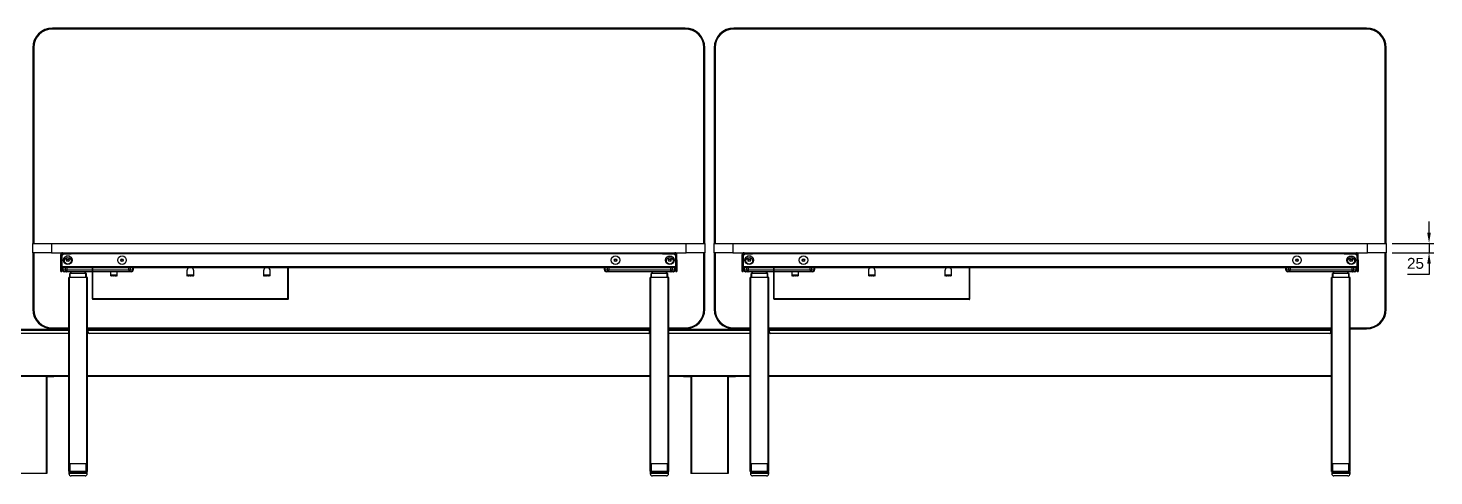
# Model space of a CAD drawing. Header units: millimetres. Extents: x -429 to 14753, y -632 to 5751.
# Drawn here: x 3637 to 7403, y 4166 to 5366 of the extents above; entities that cross this region are included whole.
import ezdxf

# ---------------------------------------------------------------- set-up
doc = ezdxf.new("R2010")
doc.units = ezdxf.units.MM
doc.header["$LTSCALE"] = 100
doc.styles.get("Standard").update_dxf_attribs({"font": 'arial.ttf'})
doc.dimstyles.new('CGJ', dxfattribs={"dimscale": 13, "dimtxt": 2.25, "dimasz": 2.25, "dimexe": 1, "dimexo": 1.25, "dimgap": 1.15, "dimtad": 1, "dimtoh": 1, "dimdec": 1, "dimdsep": 46, "dimtxsty": 'Standard', "dimcen": 0, "dimclrd": 2, "dimclre": 2, "dimclrt": 2, "dimadec": 0, "dimazin": 0, "dimtfac": 1, "dimtdec": 1, "dimtmove": 0, "dimatfit": 0, "dimfxl": 1, "dimtolj": 1, "dimtzin": 0, "dimlwe": -1, "dimarcsym": 2})

# ---------------------------------------------------------------- blocks, each defined once
blk = doc.blocks.new('*D79')
at = {"color": 2, "lineweight": -2, "transparency": 16777216}
for p, q in [((7389.7, 4818.7), (7389.7, 4848)), ((7389.7, 4789.5), (7389.7, 4764.5)), ((7389.7, 4735.2), (7389.7, 4706)), ((7389.7, 4706), (7332.1, 4706))]:
    blk.add_line(p, q, dxfattribs=at)
at = {"color": 2, "transparency": 16777216}
for p, q in [((7291.2, 4789.5), (7402.7, 4789.5)), ((7291.2, 4764.5), (7402.7, 4764.5))]:
    blk.add_line(p, q, dxfattribs=at)
for points in [[(7384.8, 4818.7), (7394.5, 4818.7), (7389.7, 4789.5)], [(7384.8, 4735.2), (7394.5, 4735.2), (7389.7, 4764.5)]]:
    blk.add_solid(points, dxfattribs=at)
at = {"layer": 'Defpoints', "color": 0, "transparency": 16777216}
for p in [(7275, 4789.5), (7275, 4764.5), (7389.7, 4764.5)]:
    blk.add_point(p, dxfattribs=at)
at = {"color": 2, "transparency": 16777216, "insert": (7353.4, 4735.9), "char_height": 29.25, "attachment_point": 5}
blk.add_mtext('\\A1;25', dxfattribs=at)

msp = doc.modelspace()

# ---------------------------------------------------------------- linework, layer by layer
at = {"color": 7, "linetype": 'Continuous', "lineweight": -3}
for p, q in [((4550, 5366.49), (3702.5, 5366.49)), ((3702.5, 5366.49), (3702.5, 5365.42)), ((3702.5, 5365.42), (3702.5, 5364.99)), ((3702.5, 5365.42), (4550, 5365.42)), ((3702.5, 5364.99), (3702.5, 5364.69)), ((3702.5, 5364.99), (4550, 5364.99)), ((3702.5, 5364.69), (4550, 5364.69)), ((3702.5, 5364.69), (3702.5, 5364.49)), ((3702.5, 5364.49), (4550, 5364.49)), ((3702.5, 5364.49), (3702.5, 5364.34)), ((3702.5, 5364.34), (4550, 5364.34)), ((3702.5, 5364.34), (3702.5, 5363.99)), ((5397.5, 5363.99), (3702.5, 5363.99)), ((5397.5, 5366.49), (4550, 5366.49)), ((4550, 5366.49), (4550, 5365.42)), ((4550, 5365.42), (4550, 5364.99)), ((4550, 5365.42), (5397.5, 5365.42)), ((4550, 5364.99), (4550, 5364.69)), ((4550, 5364.99), (5397.5, 5364.99)), ((4550, 5364.69), (5397.5, 5364.69)), ((4550, 5364.69), (4550, 5364.49)), ((4550, 5364.49), (5397.5, 5364.49)), ((4550, 5364.49), (4550, 5364.34)), ((4550, 5364.34), (5397.5, 5364.34)), ((4550, 5364.34), (4550, 5363.99)), ((5397.5, 5366.49), (5397.5, 5365.42)), ((5397.5, 5365.42), (5397.5, 5364.99)), ((5397.5, 5364.99), (5397.5, 5364.69)), ((5397.5, 5364.69), (5397.5, 5364.49)), ((5397.5, 5364.49), (5397.5, 5364.34)), ((5397.5, 5364.34), (5397.5, 5363.99)), ((6375, 5366.49), (5527.5, 5366.49)), ((5527.5, 5366.49), (5527.5, 5365.42)), ((5527.5, 5365.42), (5527.5, 5364.99)), ((5527.5, 5365.42), (6375, 5365.42)), ((5527.5, 5364.99), (5527.5, 5364.69)), ((5527.5, 5364.99), (6375, 5364.99)), ((5527.5, 5364.69), (6375, 5364.69)), ((5527.5, 5364.69), (5527.5, 5364.49)), ((5527.5, 5364.49), (6375, 5364.49)), ((5527.5, 5364.49), (5527.5, 5364.34)), ((5527.5, 5364.34), (6375, 5364.34)), ((5527.5, 5364.34), (5527.5, 5363.99)), ((7222.5, 5363.99), (5527.5, 5363.99)), ((7222.5, 5366.49), (6375, 5366.49)), ((6375, 5366.49), (6375, 5365.42)), ((6375, 5365.42), (6375, 5364.99)), ((6375, 5365.42), (7222.5, 5365.42)), ((6375, 5364.99), (6375, 5364.69)), ((6375, 5364.99), (7222.5, 5364.99)), ((6375, 5364.69), (7222.5, 5364.69)), ((6375, 5364.69), (6375, 5364.49)), ((6375, 5364.49), (7222.5, 5364.49)), ((6375, 5364.49), (6375, 5364.34)), ((6375, 5364.34), (7222.5, 5364.34)), ((6375, 5364.34), (6375, 5363.99)), ((7222.5, 5366.49), (7222.5, 5365.42)), ((7222.5, 5365.42), (7222.5, 5364.99)), ((7222.5, 5364.99), (7222.5, 5364.69)), ((7222.5, 5364.69), (7222.5, 5364.49)), ((7222.5, 5364.49), (7222.5, 5364.34)), ((7222.5, 5364.34), (7222.5, 5363.99)), ((3650, 5313.99), (3650, 4789.49)), ((3650, 5313.99), (3651.07, 5313.99)), ((3651.07, 5313.99), (3651.5, 5313.99)), ((3651.07, 4789.49), (3651.07, 5313.99)), ((3651.5, 5313.99), (3651.8, 5313.99)), ((3651.5, 4789.49), (3651.5, 5313.99)), ((3651.8, 5313.99), (3652, 5313.99)), ((3651.8, 4789.49), (3651.8, 5313.99)), ((3652, 4789.49), (3652, 5313.99)), ((3652, 5313.99), (3652.15, 5313.99)), ((3652.15, 4789.49), (3652.15, 5313.99)), ((3652.15, 5313.99), (3652.5, 5313.99)), ((3652.5, 5313.99), (3652.5, 4789.49)), ((5447.5, 4789.49), (5447.5, 5313.99)), ((5447.85, 5313.99), (5447.5, 5313.99)), ((5447.85, 5313.99), (5447.85, 4789.49)), ((5448, 5313.99), (5447.85, 5313.99)), ((5448, 5313.99), (5448, 4789.49)), ((5448.2, 5313.99), (5448, 5313.99)), ((5448.5, 5313.99), (5448.2, 5313.99)), ((5448.2, 5313.99), (5448.2, 4789.49)), ((5448.92, 5313.99), (5448.5, 5313.99)), ((5448.5, 5313.99), (5448.5, 4789.49)), ((5448.92, 5313.99), (5448.92, 4789.49)), ((5450, 5313.99), (5448.92, 5313.99)), ((5450, 4789.49), (5450, 5313.99)), ((5475, 5313.99), (5475, 4789.49)), ((5475, 5313.99), (5476.07, 5313.99)), ((5476.07, 5313.99), (5476.5, 5313.99)), ((5476.07, 4789.49), (5476.07, 5313.99)), ((5476.5, 5313.99), (5476.8, 5313.99)), ((5476.5, 4789.49), (5476.5, 5313.99)), ((5476.8, 5313.99), (5477, 5313.99)), ((5476.8, 4789.49), (5476.8, 5313.99)), ((5477, 4789.49), (5477, 5313.99)), ((5477, 5313.99), (5477.15, 5313.99)), ((5477.15, 4789.49), (5477.15, 5313.99)), ((5477.15, 5313.99), (5477.5, 5313.99)), ((5477.5, 5313.99), (5477.5, 4789.49)), ((7272.5, 4789.49), (7272.5, 5313.99)), ((7272.85, 5313.99), (7272.5, 5313.99)), ((7272.85, 5313.99), (7272.85, 4789.49)), ((7273, 5313.99), (7272.85, 5313.99)), ((7273, 5313.99), (7273, 4789.49)), ((7273.2, 5313.99), (7273, 5313.99)), ((7273.5, 5313.99), (7273.2, 5313.99)), ((7273.2, 5313.99), (7273.2, 4789.49)), ((7273.92, 5313.99), (7273.5, 5313.99)), ((7273.5, 5313.99), (7273.5, 4789.49)), ((7273.92, 5313.99), (7273.92, 4789.49)), ((7275, 5313.99), (7273.92, 5313.99)), ((7275, 4789.49), (7275, 5313.99)), ((3650, 4764.49), (3650, 4789.49)), ((3650, 4789.49), (3700, 4789.49)), ((3700, 4789.49), (3700, 4764.49)), ((3700, 4789.49), (5400, 4789.49)), ((5400, 4764.49), (5400, 4789.49)), ((5400, 4789.49), (5450, 4789.49)), ((5450, 4789.49), (5450, 4764.49)), ((5475, 4764.49), (5475, 4789.49)), ((5475, 4789.49), (5525, 4789.49)), ((5525, 4789.49), (5525, 4764.49)), ((5525, 4789.49), (7225, 4789.49)), ((7225, 4764.49), (7225, 4789.49)), ((7225, 4789.49), (7275, 4789.49)), ((7275, 4789.49), (7275, 4764.49)), ((3650, 4764.49), (3650, 4612.99)), ((3700, 4764.49), (3650, 4764.49)), ((3651.07, 4612.99), (3651.07, 4764.49)), ((3651.5, 4612.99), (3651.5, 4764.49)), ((3651.8, 4612.99), (3651.8, 4764.49)), ((3652, 4612.99), (3652, 4764.49)), ((3652.15, 4612.99), (3652.15, 4764.49)), ((3652.5, 4764.49), (3652.5, 4612.99)), ((3700, 4764.49), (5400, 4764.49)), ((3727.5, 4759.49), (3725, 4759.49)), ((3725, 4745.4), (3725, 4759.49)), ((3725, 4745.4), (3727.5, 4745.4)), ((3725, 4735.47), (3725, 4745.4)), ((3727.5, 4745.4), (3727.5, 4759.49)), ((3730.5, 4758.99), (3727.5, 4758.99)), ((3728, 4754.99), (3727.5, 4754.99)), ((3727.5, 4745.4), (3727.5, 4735.47)), ((3733, 4761.49), (3728, 4756.49)), ((3728, 4756.49), (3728, 4726.99)), ((3729, 4758.99), (3729, 4761.49)), ((3729, 4761.49), (3730.46, 4761.49)), ((3730, 4764.49), (3730, 4761.99)), ((3730, 4761.99), (3753, 4761.99)), ((3730.46, 4761.49), (3733, 4761.49)), ((3730.46, 4761.49), (3730.46, 4758.99)), ((3763, 4761.49), (3733, 4761.49)), ((3748.69, 4754.99), (3739.31, 4754.99)), ((3741.07, 4746.41), (3741.07, 4742.58)), ((3753, 4761.99), (3753, 4764.49)), ((3763, 4761.99), (3753, 4761.99)), ((3763, 4764.49), (3763, 4761.99)), ((3763, 4761.99), (3763, 4761.49)), ((5337, 4761.99), (3763, 4761.99)), ((5337, 4761.99), (5337, 4764.49)), ((5347, 4761.99), (5337, 4761.99)), ((5337, 4761.99), (5337, 4761.49)), ((5337, 4761.49), (5367, 4761.49)), ((5347, 4764.49), (5347, 4761.99)), ((5370, 4761.99), (5347, 4761.99)), ((5351.31, 4754.99), (5360.69, 4754.99)), ((5358.93, 4742.58), (5358.93, 4746.41)), ((5372, 4756.49), (5367, 4761.49)), ((5367, 4761.49), (5369.53, 4761.49)), ((5369.5, 4758.99), (5372.5, 4758.99)), ((5369.53, 4761.49), (5371, 4761.49)), ((5369.53, 4758.99), (5369.53, 4761.49)), ((5370, 4761.99), (5370, 4764.49)), ((5371, 4761.49), (5371, 4758.99)), ((5372, 4756.49), (5372, 4726.99)), ((5372, 4754.99), (5372.5, 4754.99)), ((5375, 4759.49), (5372.5, 4759.49)), ((5372.5, 4745.4), (5372.5, 4759.49)), ((5372.5, 4745.4), (5375, 4745.4)), ((5372.5, 4735.47), (5372.5, 4745.4)), ((5375, 4745.4), (5375, 4759.49)), ((5375, 4745.4), (5375, 4735.47)), ((5450, 4764.49), (5400, 4764.49)), ((5447.5, 4612.99), (5447.5, 4764.49)), ((5447.85, 4764.49), (5447.85, 4612.99)), ((5448, 4764.49), (5448, 4612.99)), ((5448.2, 4764.49), (5448.2, 4612.99)), ((5448.5, 4764.49), (5448.5, 4612.99)), ((5448.92, 4764.49), (5448.92, 4612.99)), ((5450, 4612.99), (5450, 4764.49)), ((5475, 4764.49), (5475, 4612.99)), ((5525, 4764.49), (5475, 4764.49)), ((5476.07, 4612.99), (5476.07, 4764.49)), ((5476.5, 4612.99), (5476.5, 4764.49)), ((5476.8, 4612.99), (5476.8, 4764.49)), ((5477, 4612.99), (5477, 4764.49)), ((5477.15, 4612.99), (5477.15, 4764.49)), ((5477.5, 4764.49), (5477.5, 4612.99)), ((5525, 4764.49), (7225, 4764.49)), ((5552.5, 4759.49), (5550, 4759.49)), ((5550, 4745.4), (5550, 4759.49)), ((5550, 4745.4), (5552.5, 4745.4)), ((5550, 4735.47), (5550, 4745.4)), ((5552.5, 4745.4), (5552.5, 4759.49)), ((5555.5, 4758.99), (5552.5, 4758.99)), ((5553, 4754.99), (5552.5, 4754.99)), ((5552.5, 4745.4), (5552.5, 4735.47)), ((5558, 4761.49), (5553, 4756.49)), ((5553, 4756.49), (5553, 4726.99)), ((5554, 4758.99), (5554, 4761.49)), ((5554, 4761.49), (5555.46, 4761.49)), ((5555, 4764.49), (5555, 4761.99)), ((5555, 4761.99), (5578, 4761.99)), ((5555.46, 4761.49), (5558, 4761.49)), ((5555.46, 4761.49), (5555.46, 4758.99)), ((5588, 4761.49), (5558, 4761.49)), ((5573.69, 4754.99), (5564.31, 4754.99)), ((5566.07, 4746.41), (5566.07, 4742.58)), ((5578, 4761.99), (5578, 4764.49)), ((5588, 4761.99), (5578, 4761.99)), ((5588, 4764.49), (5588, 4761.99)), ((5588, 4761.99), (5588, 4761.49)), ((7162, 4761.99), (5588, 4761.99)), ((7162, 4761.99), (7162, 4764.49)), ((7172, 4761.99), (7162, 4761.99)), ((7162, 4761.99), (7162, 4761.49)), ((7162, 4761.49), (7192, 4761.49)), ((7172, 4764.49), (7172, 4761.99)), ((7195, 4761.99), (7172, 4761.99)), ((7176.31, 4754.99), (7185.69, 4754.99)), ((7183.93, 4742.58), (7183.93, 4746.41)), ((7197, 4756.49), (7192, 4761.49)), ((7192, 4761.49), (7194.53, 4761.49)), ((7194.5, 4758.99), (7197.5, 4758.99)), ((7194.53, 4761.49), (7196, 4761.49)), ((7194.53, 4758.99), (7194.53, 4761.49)), ((7195, 4761.99), (7195, 4764.49)), ((7196, 4761.49), (7196, 4758.99)), ((7197, 4756.49), (7197, 4726.99)), ((7197, 4754.99), (7197.5, 4754.99)), ((7200, 4759.49), (7197.5, 4759.49)), ((7197.5, 4745.4), (7197.5, 4759.49)), ((7197.5, 4745.4), (7200, 4745.4)), ((7197.5, 4735.47), (7197.5, 4745.4)), ((7200, 4745.4), (7200, 4759.49)), ((7200, 4745.4), (7200, 4735.47)), ((7275, 4764.49), (7225, 4764.49)), ((7272.5, 4612.99), (7272.5, 4764.49)), ((7272.85, 4764.49), (7272.85, 4612.99)), ((7273, 4764.49), (7273, 4612.99)), ((7273.2, 4764.49), (7273.2, 4612.99)), ((7273.5, 4764.49), (7273.5, 4612.99)), ((7273.92, 4764.49), (7273.92, 4612.99)), ((7275, 4612.99), (7275, 4764.49)), ((3727.5, 4735.47), (3725, 4735.47)), ((3725, 4714.56), (3725, 4735.47)), ((3725, 4714.56), (3727.5, 4714.56)), ((3725, 4714.49), (3725, 4714.56)), ((3727.5, 4714.49), (3725, 4714.49)), ((3727.5, 4735.47), (3727.5, 4714.56)), ((3728, 4730.99), (3727.5, 4730.99)), ((3728, 4726.99), (3727.5, 4726.99)), ((3727.5, 4714.56), (3727.5, 4714.49)), ((5372, 4726.99), (3728, 4726.99)), ((3728, 4726.99), (3728, 4724.49)), ((5372, 4724.49), (3728, 4724.49)), ((3729, 4718.49), (3729, 4724.49)), ((3729, 4718.49), (3730.46, 4718.49)), ((3730.46, 4724.49), (3730.46, 4718.49)), ((3730.46, 4718.49), (3737.53, 4718.49)), ((3741.07, 4713.49), (3734, 4713.49)), ((3737.53, 4718.49), (3737.53, 4724.49)), ((3737.53, 4718.49), (3741.07, 4718.49)), ((3741.07, 4724.49), (3741.07, 4718.49)), ((3741.07, 4718.49), (3906.93, 4718.49)), ((3741.07, 4718.49), (3741.07, 4713.49)), ((3906.93, 4713.49), (3741.07, 4713.49)), ((3749, 4698.49), (3749, 4708.49)), ((3750.5, 4708.49), (3749, 4708.49)), ((3750.5, 4698.49), (3750.5, 4708.49)), ((3792.5, 4708.49), (3750.5, 4708.49)), ((3751.5, 4708.49), (3751.5, 4713.49)), ((3753, 4708.49), (3753, 4713.49)), ((3790, 4708.49), (3790, 4713.49)), ((3791.5, 4708.49), (3791.5, 4713.49)), ((3792.5, 4698.49), (3792.5, 4708.49)), ((3794, 4708.49), (3792.5, 4708.49)), ((3794, 4698.49), (3794, 4708.49)), ((3809.5, 4641.09), (3809.5, 4724.49)), ((3810.3, 4641.09), (3810.3, 4724.49)), ((3810.5, 4641.09), (3810.5, 4724.49)), ((3858, 4713.49), (3858, 4702.99)), ((3876, 4702.99), (3876, 4713.49)), ((3906.93, 4718.49), (3906.93, 4724.49)), ((3906.93, 4718.49), (3910.46, 4718.49)), ((3906.93, 4718.49), (3906.93, 4713.49)), ((3914, 4713.49), (3906.93, 4713.49)), ((3910.46, 4724.49), (3910.46, 4718.49)), ((3910.46, 4718.49), (3917.53, 4718.49)), ((3917.53, 4718.49), (3917.53, 4724.49)), ((3917.53, 4718.49), (3919, 4718.49)), ((3919, 4724.49), (3919, 4718.49)), ((4063, 4715.99), (4063, 4702.99)), ((4081, 4702.99), (4081, 4715.99)), ((4268, 4715.99), (4268, 4702.99)), ((4286, 4702.99), (4286, 4715.99)), ((4333.5, 4641.09), (4333.5, 4724.49)), ((4333.7, 4641.09), (4333.7, 4724.49)), ((4334.5, 4641.09), (4334.5, 4724.49)), ((5181, 4718.49), (5181, 4724.49)), ((5181, 4718.49), (5182.46, 4718.49)), ((5182.46, 4724.49), (5182.46, 4718.49)), ((5182.46, 4718.49), (5189.53, 4718.49)), ((5193.07, 4713.49), (5186, 4713.49)), ((5189.53, 4718.49), (5189.53, 4724.49)), ((5189.53, 4718.49), (5193.07, 4718.49)), ((5193.07, 4724.49), (5193.07, 4718.49)), ((5193.07, 4713.49), (5193.07, 4718.49)), ((5193.07, 4718.49), (5358.93, 4718.49)), ((5358.93, 4713.49), (5193.07, 4713.49)), ((5306, 4698.49), (5306, 4708.49)), ((5307.5, 4708.49), (5306, 4708.49)), ((5307.5, 4698.49), (5307.5, 4708.49)), ((5349.5, 4708.49), (5307.5, 4708.49)), ((5308.5, 4708.49), (5308.5, 4713.49)), ((5310, 4708.49), (5310, 4713.49)), ((5347, 4708.49), (5347, 4713.49)), ((5348.5, 4708.49), (5348.5, 4713.49)), ((5349.5, 4698.49), (5349.5, 4708.49)), ((5351, 4708.49), (5349.5, 4708.49)), ((5351, 4698.49), (5351, 4708.49)), ((5358.93, 4718.49), (5358.93, 4724.49)), ((5358.93, 4718.49), (5362.46, 4718.49)), ((5358.93, 4713.49), (5358.93, 4718.49)), ((5366, 4713.49), (5358.93, 4713.49)), ((5362.46, 4724.49), (5362.46, 4718.49)), ((5362.46, 4718.49), (5369.53, 4718.49)), ((5369.53, 4718.49), (5369.53, 4724.49)), ((5369.53, 4718.49), (5371, 4718.49)), ((5371, 4724.49), (5371, 4718.49)), ((5372, 4730.99), (5372.5, 4730.99)), ((5372, 4726.99), (5372.5, 4726.99)), ((5372, 4726.99), (5372, 4724.49)), ((5375, 4735.47), (5372.5, 4735.47)), ((5372.5, 4714.56), (5372.5, 4735.47)), ((5372.5, 4714.56), (5375, 4714.56)), ((5372.5, 4714.49), (5372.5, 4714.56)), ((5375, 4714.49), (5372.5, 4714.49)), ((5375, 4735.47), (5375, 4714.56)), ((5375, 4714.56), (5375, 4714.49)), ((5552.5, 4735.47), (5550, 4735.47)), ((5550, 4714.56), (5550, 4735.47)), ((5550, 4714.56), (5552.5, 4714.56)), ((5550, 4714.49), (5550, 4714.56)), ((5552.5, 4714.49), (5550, 4714.49)), ((5552.5, 4735.47), (5552.5, 4714.56)), ((5553, 4730.99), (5552.5, 4730.99)), ((5553, 4726.99), (5552.5, 4726.99)), ((5552.5, 4714.56), (5552.5, 4714.49)), ((7197, 4726.99), (5553, 4726.99)), ((5553, 4726.99), (5553, 4724.49)), ((7197, 4724.49), (5553, 4724.49)), ((5554, 4718.49), (5554, 4724.49)), ((5554, 4718.49), (5555.46, 4718.49)), ((5555.46, 4724.49), (5555.46, 4718.49)), ((5555.46, 4718.49), (5562.53, 4718.49)), ((5566.07, 4713.49), (5559, 4713.49)), ((5562.53, 4718.49), (5562.53, 4724.49)), ((5562.53, 4718.49), (5566.07, 4718.49)), ((5566.07, 4724.49), (5566.07, 4718.49)), ((5566.07, 4718.49), (5731.93, 4718.49)), ((5566.07, 4718.49), (5566.07, 4713.49)), ((5731.93, 4713.49), (5566.07, 4713.49)), ((5574, 4698.49), (5574, 4708.49)), ((5575.5, 4708.49), (5574, 4708.49)), ((5575.5, 4698.49), (5575.5, 4708.49)), ((5617.5, 4708.49), (5575.5, 4708.49)), ((5576.5, 4708.49), (5576.5, 4713.49)), ((5578, 4708.49), (5578, 4713.49)), ((5615, 4708.49), (5615, 4713.49)), ((5616.5, 4708.49), (5616.5, 4713.49)), ((5617.5, 4698.49), (5617.5, 4708.49)), ((5619, 4708.49), (5617.5, 4708.49)), ((5619, 4698.49), (5619, 4708.49)), ((5634.5, 4641.09), (5634.5, 4724.49)), ((5635.3, 4641.09), (5635.3, 4724.49)), ((5635.5, 4641.09), (5635.5, 4724.49)), ((5683, 4713.49), (5683, 4702.99)), ((5701, 4702.99), (5701, 4713.49)), ((5731.93, 4718.49), (5731.93, 4724.49)), ((5731.93, 4718.49), (5735.46, 4718.49)), ((5731.93, 4718.49), (5731.93, 4713.49)), ((5739, 4713.49), (5731.93, 4713.49)), ((5735.46, 4724.49), (5735.46, 4718.49)), ((5735.46, 4718.49), (5742.53, 4718.49)), ((5742.53, 4718.49), (5742.53, 4724.49)), ((5742.53, 4718.49), (5744, 4718.49)), ((5744, 4724.49), (5744, 4718.49)), ((5888, 4715.99), (5888, 4702.99)), ((5906, 4702.99), (5906, 4715.99)), ((6093, 4715.99), (6093, 4702.99)), ((6111, 4702.99), (6111, 4715.99)), ((6158.5, 4641.09), (6158.5, 4724.49)), ((6158.7, 4641.09), (6158.7, 4724.49)), ((6159.5, 4641.09), (6159.5, 4724.49)), ((7006, 4718.49), (7006, 4724.49)), ((7006, 4718.49), (7007.46, 4718.49)), ((7007.46, 4724.49), (7007.46, 4718.49)), ((7007.46, 4718.49), (7014.53, 4718.49)), ((7018.07, 4713.49), (7011, 4713.49)), ((7014.53, 4718.49), (7014.53, 4724.49)), ((7014.53, 4718.49), (7018.07, 4718.49)), ((7018.07, 4724.49), (7018.07, 4718.49)), ((7018.07, 4713.49), (7018.07, 4718.49)), ((7018.07, 4718.49), (7183.93, 4718.49)), ((7183.93, 4713.49), (7018.07, 4713.49)), ((7131, 4698.49), (7131, 4708.49)), ((7132.5, 4708.49), (7131, 4708.49)), ((7132.5, 4698.49), (7132.5, 4708.49)), ((7174.5, 4708.49), (7132.5, 4708.49)), ((7133.5, 4708.49), (7133.5, 4713.49)), ((7135, 4708.49), (7135, 4713.49)), ((7172, 4708.49), (7172, 4713.49)), ((7173.5, 4708.49), (7173.5, 4713.49)), ((7174.5, 4698.49), (7174.5, 4708.49)), ((7176, 4708.49), (7174.5, 4708.49)), ((7176, 4698.49), (7176, 4708.49)), ((7183.93, 4718.49), (7183.93, 4724.49)), ((7183.93, 4718.49), (7187.46, 4718.49)), ((7183.93, 4713.49), (7183.93, 4718.49)), ((7191, 4713.49), (7183.93, 4713.49)), ((7187.46, 4724.49), (7187.46, 4718.49)), ((7187.46, 4718.49), (7194.53, 4718.49)), ((7194.53, 4718.49), (7194.53, 4724.49)), ((7194.53, 4718.49), (7196, 4718.49)), ((7196, 4724.49), (7196, 4718.49)), ((7197, 4730.99), (7197.5, 4730.99)), ((7197, 4726.99), (7197.5, 4726.99)), ((7197, 4726.99), (7197, 4724.49)), ((7200, 4735.47), (7197.5, 4735.47)), ((7197.5, 4714.56), (7197.5, 4735.47)), ((7197.5, 4714.56), (7200, 4714.56)), ((7197.5, 4714.49), (7197.5, 4714.56)), ((7200, 4714.49), (7197.5, 4714.49)), ((7200, 4735.47), (7200, 4714.56)), ((7200, 4714.56), (7200, 4714.49)), ((3746.5, 4198.49), (3746.5, 4698.49)), ((3748, 4698.49), (3746.5, 4698.49)), ((3748, 4198.49), (3748, 4698.49)), ((3795, 4698.49), (3748, 4698.49)), ((3795, 4198.49), (3795, 4698.49)), ((3796.5, 4698.49), (3795, 4698.49)), ((3796.5, 4198.49), (3796.5, 4698.49)), ((3858, 4705.59), (3876, 4705.59)), ((3858, 4704.59), (3858.5, 4704.59)), ((3858, 4702.99), (3858.5, 4702.99)), ((3861, 4704.59), (3858.5, 4704.59)), ((3858.5, 4704.59), (3858.5, 4702.99)), ((3861, 4702.99), (3858.5, 4702.99)), ((3861, 4702.99), (3861, 4704.59)), ((3863, 4704.59), (3861, 4704.59)), ((3861, 4703.79), (3863, 4703.79)), ((3861, 4702.99), (3863, 4702.99)), ((3863, 4704.59), (3863, 4702.99)), ((3866, 4704.59), (3863, 4704.59)), ((3866, 4702.99), (3863, 4702.99)), ((3866, 4702.99), (3866, 4704.59)), ((3868, 4704.59), (3866, 4704.59)), ((3866, 4703.79), (3868, 4703.79)), ((3866, 4702.99), (3868, 4702.99)), ((3871, 4704.59), (3868, 4704.59)), ((3868, 4704.59), (3868, 4702.99)), ((3871, 4702.99), (3868, 4702.99)), ((3871, 4702.99), (3871, 4704.59)), ((3873, 4704.59), (3871, 4704.59)), ((3871, 4703.79), (3873, 4703.79)), ((3871, 4702.99), (3873, 4702.99)), ((3873, 4704.59), (3873, 4702.99)), ((3875.5, 4704.59), (3873, 4704.59)), ((3875.5, 4702.99), (3873, 4702.99)), ((3875.5, 4704.59), (3876, 4704.59)), ((3875.5, 4702.99), (3875.5, 4704.59)), ((3875.5, 4702.99), (3876, 4702.99)), ((4063, 4705.59), (4081, 4705.59)), ((4063, 4704.59), (4063.5, 4704.59)), ((4063, 4702.99), (4063.5, 4702.99)), ((4066, 4704.59), (4063.5, 4704.59)), ((4063.5, 4704.59), (4063.5, 4702.99)), ((4066, 4702.99), (4063.5, 4702.99)), ((4066, 4702.99), (4066, 4704.59)), ((4068, 4704.59), (4066, 4704.59)), ((4066, 4703.79), (4068, 4703.79)), ((4066, 4702.99), (4068, 4702.99)), ((4071, 4704.59), (4068, 4704.59)), ((4068, 4704.59), (4068, 4702.99)), ((4071, 4702.99), (4068, 4702.99)), ((4071, 4702.99), (4071, 4704.59)), ((4073, 4704.59), (4071, 4704.59)), ((4071, 4703.79), (4073, 4703.79)), ((4071, 4702.99), (4073, 4702.99)), ((4073, 4704.59), (4073, 4702.99)), ((4076, 4704.59), (4073, 4704.59)), ((4076, 4702.99), (4073, 4702.99)), ((4076, 4702.99), (4076, 4704.59)), ((4078, 4704.59), (4076, 4704.59)), ((4076, 4703.79), (4078, 4703.79)), ((4076, 4702.99), (4078, 4702.99)), ((4078, 4704.59), (4078, 4702.99)), ((4080.5, 4704.59), (4078, 4704.59)), ((4080.5, 4702.99), (4078, 4702.99)), ((4080.5, 4704.59), (4081, 4704.59)), ((4080.5, 4702.99), (4080.5, 4704.59)), ((4080.5, 4702.99), (4081, 4702.99)), ((4268, 4705.59), (4286, 4705.59)), ((4268, 4704.59), (4268.5, 4704.59)), ((4268, 4702.99), (4268.5, 4702.99)), ((4271, 4704.59), (4268.5, 4704.59)), ((4268.5, 4704.59), (4268.5, 4702.99)), ((4271, 4702.99), (4268.5, 4702.99)), ((4271, 4702.99), (4271, 4704.59)), ((4273, 4704.59), (4271, 4704.59)), ((4271, 4703.79), (4273, 4703.79)), ((4271, 4702.99), (4273, 4702.99)), ((4276, 4704.59), (4273, 4704.59)), ((4273, 4704.59), (4273, 4702.99)), ((4276, 4702.99), (4273, 4702.99)), ((4276, 4702.99), (4276, 4704.59)), ((4278, 4704.59), (4276, 4704.59)), ((4276, 4703.79), (4278, 4703.79)), ((4276, 4702.99), (4278, 4702.99)), ((4278, 4704.59), (4278, 4702.99)), ((4281, 4704.59), (4278, 4704.59)), ((4281, 4702.99), (4278, 4702.99)), ((4281, 4702.99), (4281, 4704.59)), ((4283, 4704.59), (4281, 4704.59)), ((4281, 4703.79), (4283, 4703.79)), ((4281, 4702.99), (4283, 4702.99)), ((4285.5, 4704.59), (4283, 4704.59)), ((4283, 4704.59), (4283, 4702.99)), ((4285.5, 4702.99), (4283, 4702.99)), ((4285.5, 4704.59), (4286, 4704.59)), ((4285.5, 4702.99), (4285.5, 4704.59)), ((4285.5, 4702.99), (4286, 4702.99)), ((5303.5, 4198.49), (5303.5, 4698.49)), ((5305, 4698.49), (5303.5, 4698.49)), ((5305, 4198.49), (5305, 4698.49)), ((5352, 4698.49), (5305, 4698.49)), ((5352, 4198.49), (5352, 4698.49)), ((5353.5, 4698.49), (5352, 4698.49)), ((5353.5, 4198.49), (5353.5, 4698.49)), ((5571.5, 4198.49), (5571.5, 4698.49)), ((5573, 4698.49), (5571.5, 4698.49)), ((5573, 4198.49), (5573, 4698.49)), ((5620, 4698.49), (5573, 4698.49)), ((5620, 4198.49), (5620, 4698.49)), ((5621.5, 4698.49), (5620, 4698.49)), ((5621.5, 4198.49), (5621.5, 4698.49)), ((5683, 4705.59), (5701, 4705.59)), ((5683, 4704.59), (5683.5, 4704.59)), ((5683, 4702.99), (5683.5, 4702.99)), ((5686, 4704.59), (5683.5, 4704.59)), ((5683.5, 4704.59), (5683.5, 4702.99)), ((5686, 4702.99), (5683.5, 4702.99)), ((5686, 4702.99), (5686, 4704.59)), ((5688, 4704.59), (5686, 4704.59)), ((5686, 4703.79), (5688, 4703.79)), ((5686, 4702.99), (5688, 4702.99)), ((5688, 4704.59), (5688, 4702.99)), ((5691, 4704.59), (5688, 4704.59)), ((5691, 4702.99), (5688, 4702.99)), ((5691, 4702.99), (5691, 4704.59)), ((5693, 4704.59), (5691, 4704.59)), ((5691, 4703.79), (5693, 4703.79)), ((5691, 4702.99), (5693, 4702.99)), ((5696, 4704.59), (5693, 4704.59)), ((5693, 4704.59), (5693, 4702.99)), ((5696, 4702.99), (5693, 4702.99)), ((5696, 4702.99), (5696, 4704.59)), ((5698, 4704.59), (5696, 4704.59)), ((5696, 4703.79), (5698, 4703.79)), ((5696, 4702.99), (5698, 4702.99)), ((5698, 4704.59), (5698, 4702.99)), ((5700.5, 4704.59), (5698, 4704.59)), ((5700.5, 4702.99), (5698, 4702.99)), ((5700.5, 4704.59), (5701, 4704.59)), ((5700.5, 4702.99), (5700.5, 4704.59)), ((5700.5, 4702.99), (5701, 4702.99)), ((5888, 4705.59), (5906, 4705.59)), ((5888, 4704.59), (5888.5, 4704.59)), ((5888, 4702.99), (5888.5, 4702.99)), ((5891, 4704.59), (5888.5, 4704.59)), ((5888.5, 4704.59), (5888.5, 4702.99)), ((5891, 4702.99), (5888.5, 4702.99)), ((5891, 4702.99), (5891, 4704.59)), ((5893, 4704.59), (5891, 4704.59)), ((5891, 4703.79), (5893, 4703.79)), ((5891, 4702.99), (5893, 4702.99)), ((5896, 4704.59), (5893, 4704.59)), ((5893, 4704.59), (5893, 4702.99)), ((5896, 4702.99), (5893, 4702.99)), ((5896, 4702.99), (5896, 4704.59)), ((5898, 4704.59), (5896, 4704.59)), ((5896, 4703.79), (5898, 4703.79)), ((5896, 4702.99), (5898, 4702.99)), ((5898, 4704.59), (5898, 4702.99)), ((5901, 4704.59), (5898, 4704.59)), ((5901, 4702.99), (5898, 4702.99)), ((5901, 4702.99), (5901, 4704.59)), ((5903, 4704.59), (5901, 4704.59)), ((5901, 4703.79), (5903, 4703.79)), ((5901, 4702.99), (5903, 4702.99)), ((5903, 4704.59), (5903, 4702.99)), ((5905.5, 4704.59), (5903, 4704.59)), ((5905.5, 4702.99), (5903, 4702.99)), ((5905.5, 4704.59), (5906, 4704.59)), ((5905.5, 4702.99), (5905.5, 4704.59)), ((5905.5, 4702.99), (5906, 4702.99)), ((6093, 4705.59), (6111, 4705.59)), ((6093, 4704.59), (6093.5, 4704.59)), ((6093, 4702.99), (6093.5, 4702.99)), ((6096, 4704.59), (6093.5, 4704.59)), ((6093.5, 4704.59), (6093.5, 4702.99)), ((6096, 4702.99), (6093.5, 4702.99)), ((6096, 4702.99), (6096, 4704.59)), ((6098, 4704.59), (6096, 4704.59)), ((6096, 4703.79), (6098, 4703.79)), ((6096, 4702.99), (6098, 4702.99)), ((6101, 4704.59), (6098, 4704.59)), ((6098, 4704.59), (6098, 4702.99)), ((6101, 4702.99), (6098, 4702.99)), ((6101, 4702.99), (6101, 4704.59)), ((6103, 4704.59), (6101, 4704.59)), ((6101, 4703.79), (6103, 4703.79)), ((6101, 4702.99), (6103, 4702.99)), ((6103, 4704.59), (6103, 4702.99)), ((6106, 4704.59), (6103, 4704.59)), ((6106, 4702.99), (6103, 4702.99)), ((6106, 4702.99), (6106, 4704.59)), ((6108, 4704.59), (6106, 4704.59)), ((6106, 4703.79), (6108, 4703.79)), ((6106, 4702.99), (6108, 4702.99)), ((6110.5, 4704.59), (6108, 4704.59)), ((6108, 4704.59), (6108, 4702.99)), ((6110.5, 4702.99), (6108, 4702.99)), ((6110.5, 4704.59), (6111, 4704.59)), ((6110.5, 4702.99), (6110.5, 4704.59)), ((6110.5, 4702.99), (6111, 4702.99)), ((7128.5, 4198.49), (7128.5, 4698.49)), ((7130, 4698.49), (7128.5, 4698.49)), ((7130, 4198.49), (7130, 4698.49)), ((7177, 4698.49), (7130, 4698.49)), ((7177, 4198.49), (7177, 4698.49)), ((7178.5, 4698.49), (7177, 4698.49)), ((7178.5, 4198.49), (7178.5, 4698.49)), ((3809.5, 4641.09), (3810.3, 4641.09)), ((3811.1, 4641.09), (3810.5, 4641.09)), ((4332.9, 4641.09), (3811.1, 4641.09)), ((3811.1, 4641.09), (3811.1, 4639.49)), ((4332.9, 4639.49), (3811.1, 4639.49)), ((4332.9, 4639.49), (4332.9, 4641.09)), ((4333.5, 4641.09), (4332.9, 4641.09)), ((4334.5, 4641.09), (4333.7, 4641.09)), ((5634.5, 4641.09), (5635.3, 4641.09)), ((5636.1, 4641.09), (5635.5, 4641.09)), ((6157.9, 4641.09), (5636.1, 4641.09)), ((5636.1, 4641.09), (5636.1, 4639.49)), ((6157.9, 4639.49), (5636.1, 4639.49)), ((6157.9, 4639.49), (6157.9, 4641.09)), ((6158.5, 4641.09), (6157.9, 4641.09)), ((6159.5, 4641.09), (6158.7, 4641.09)), ((3650, 4612.99), (3651.07, 4612.99)), ((3651.07, 4612.99), (3651.5, 4612.99)), ((3651.5, 4612.99), (3651.8, 4612.99)), ((3651.8, 4612.99), (3652, 4612.99)), ((3652, 4612.99), (3652.15, 4612.99)), ((3652.15, 4612.99), (3652.5, 4612.99)), ((5447.85, 4612.99), (5447.5, 4612.99)), ((5448, 4612.99), (5447.85, 4612.99)), ((5448.2, 4612.99), (5448, 4612.99)), ((5448.5, 4612.99), (5448.2, 4612.99)), ((5448.92, 4612.99), (5448.5, 4612.99)), ((5450, 4612.99), (5448.92, 4612.99)), ((5475, 4612.99), (5476.07, 4612.99)), ((5476.07, 4612.99), (5476.5, 4612.99)), ((5476.5, 4612.99), (5476.8, 4612.99)), ((5476.8, 4612.99), (5477, 4612.99)), ((5477, 4612.99), (5477.15, 4612.99)), ((5477.15, 4612.99), (5477.5, 4612.99)), ((7272.85, 4612.99), (7272.5, 4612.99)), ((7273, 4612.99), (7272.85, 4612.99)), ((7273.2, 4612.99), (7273, 4612.99)), ((7273.5, 4612.99), (7273.2, 4612.99)), ((7273.92, 4612.99), (7273.5, 4612.99)), ((7275, 4612.99), (7273.92, 4612.99)), ((3746.5, 4558.49), (3528.5, 4558.49)), ((3746.5, 4556.49), (3528.5, 4556.49)), ((3702.5, 4562.99), (3746.5, 4562.99)), ((3702.5, 4562.64), (3702.5, 4562.99)), ((3702.5, 4562.49), (3702.5, 4562.64)), ((3746.5, 4562.64), (3702.5, 4562.64)), ((3746.5, 4562.49), (3702.5, 4562.49)), ((3702.5, 4562.29), (3702.5, 4562.49)), ((3702.5, 4561.99), (3702.5, 4562.29)), ((3746.5, 4562.29), (3702.5, 4562.29)), ((3702.5, 4561.57), (3702.5, 4561.99)), ((3746.5, 4561.99), (3702.5, 4561.99)), ((3746.5, 4561.57), (3702.5, 4561.57)), ((3702.5, 4560.49), (3702.5, 4561.57)), ((3702.5, 4560.49), (3746.5, 4560.49)), ((3796.5, 4562.99), (5303.5, 4562.99)), ((5303.5, 4562.64), (3796.5, 4562.64)), ((5303.5, 4562.49), (3796.5, 4562.49)), ((5303.5, 4562.29), (3796.5, 4562.29)), ((5303.5, 4561.99), (3796.5, 4561.99)), ((5303.5, 4561.57), (3796.5, 4561.57)), ((3796.5, 4560.49), (5303.5, 4560.49)), ((3798.5, 4557.49), (3796.5, 4557.49)), ((5301.5, 4558.49), (3798.5, 4558.49)), ((3798.5, 4556.49), (3798.5, 4558.49)), ((5301.5, 4556.49), (3798.5, 4556.49)), ((3798.5, 4551.49), (3798.5, 4556.49)), ((5301.5, 4556.49), (5301.5, 4558.49)), ((5303.5, 4557.49), (5301.5, 4557.49)), ((5301.5, 4551.49), (5301.5, 4556.49)), ((5353.5, 4562.99), (5397.5, 4562.99)), ((5397.5, 4562.64), (5353.5, 4562.64)), ((5397.5, 4562.49), (5353.5, 4562.49)), ((5397.5, 4562.29), (5353.5, 4562.29)), ((5397.5, 4561.99), (5353.5, 4561.99)), ((5397.5, 4561.57), (5353.5, 4561.57)), ((5353.5, 4560.49), (5397.5, 4560.49)), ((5571.5, 4558.49), (5353.5, 4558.49)), ((5571.5, 4556.49), (5353.5, 4556.49)), ((5397.5, 4562.64), (5397.5, 4562.99)), ((5397.5, 4562.49), (5397.5, 4562.64)), ((5397.5, 4562.29), (5397.5, 4562.49)), ((5397.5, 4561.99), (5397.5, 4562.29)), ((5397.5, 4561.57), (5397.5, 4561.99)), ((5397.5, 4560.49), (5397.5, 4561.57)), ((5527.5, 4562.99), (5571.5, 4562.99)), ((5527.5, 4562.64), (5527.5, 4562.99)), ((5527.5, 4562.49), (5527.5, 4562.64)), ((5571.5, 4562.64), (5527.5, 4562.64)), ((5571.5, 4562.49), (5527.5, 4562.49)), ((5527.5, 4562.29), (5527.5, 4562.49)), ((5527.5, 4561.99), (5527.5, 4562.29)), ((5571.5, 4562.29), (5527.5, 4562.29)), ((5527.5, 4561.57), (5527.5, 4561.99)), ((5571.5, 4561.99), (5527.5, 4561.99)), ((5571.5, 4561.57), (5527.5, 4561.57)), ((5527.5, 4560.49), (5527.5, 4561.57)), ((5527.5, 4560.49), (5571.5, 4560.49)), ((5621.5, 4562.99), (7128.5, 4562.99)), ((7128.5, 4562.64), (5621.5, 4562.64)), ((7128.5, 4562.49), (5621.5, 4562.49)), ((7128.5, 4562.29), (5621.5, 4562.29)), ((7128.5, 4561.99), (5621.5, 4561.99)), ((7128.5, 4561.57), (5621.5, 4561.57)), ((5621.5, 4560.49), (7128.5, 4560.49)), ((5623.5, 4557.49), (5621.5, 4557.49)), ((7126.5, 4558.49), (5623.5, 4558.49)), ((5623.5, 4556.49), (5623.5, 4558.49)), ((7126.5, 4556.49), (5623.5, 4556.49)), ((5623.5, 4551.49), (5623.5, 4556.49)), ((7126.5, 4556.49), (7126.5, 4558.49)), ((7128.5, 4557.49), (7126.5, 4557.49)), ((7126.5, 4551.49), (7126.5, 4556.49)), ((7178.5, 4562.99), (7222.5, 4562.99)), ((7222.5, 4562.64), (7178.5, 4562.64)), ((7222.5, 4562.49), (7178.5, 4562.49)), ((7222.5, 4562.29), (7178.5, 4562.29)), ((7222.5, 4561.99), (7178.5, 4561.99)), ((7222.5, 4561.57), (7178.5, 4561.57)), ((7178.5, 4560.49), (7222.5, 4560.49)), ((7222.5, 4562.64), (7222.5, 4562.99)), ((7222.5, 4562.49), (7222.5, 4562.64)), ((7222.5, 4562.29), (7222.5, 4562.49)), ((7222.5, 4561.99), (7222.5, 4562.29)), ((7222.5, 4561.57), (7222.5, 4561.99)), ((7222.5, 4560.49), (7222.5, 4561.57)), ((3745, 4548.49), (3530, 4548.49)), ((3798.5, 4555.49), (3796.5, 4555.49)), ((5298.5, 4548.49), (3801.5, 4548.49)), ((5303.5, 4555.49), (5301.5, 4555.49)), ((5570, 4548.49), (5355, 4548.49)), ((5623.5, 4555.49), (5621.5, 4555.49)), ((7123.5, 4548.49), (5626.5, 4548.49)), ((7128.5, 4555.49), (7126.5, 4555.49)), ((3746.5, 4434.49), (3528.5, 4434.49)), ((3746.5, 4432.49), (3528.5, 4432.49)), ((3685.9, 4432.49), (3685.9, 4430.89)), ((3685.9, 4430.89), (3685.9, 4172.49)), ((3687.5, 4430.89), (3685.9, 4430.89)), ((3687.5, 4430.89), (3687.5, 4172.49)), ((3688.3, 4431.69), (3688.3, 4432.49)), ((3703.7, 4431.69), (3688.3, 4431.69)), ((3703.7, 4431.69), (3703.7, 4432.49)), ((3706.7, 4431.69), (3703.7, 4431.69)), ((3706.7, 4432.49), (3706.7, 4431.69)), ((5303.5, 4434.49), (3796.5, 4434.49)), ((5303.5, 4432.49), (3796.5, 4432.49)), ((5571.5, 4434.49), (5353.5, 4434.49)), ((5571.5, 4432.49), (5353.5, 4432.49)), ((5393.3, 4431.69), (5393.3, 4432.49)), ((5396.3, 4431.69), (5393.3, 4431.69)), ((5396.3, 4432.49), (5396.3, 4431.69)), ((5411.7, 4431.69), (5396.3, 4431.69)), ((5411.7, 4431.69), (5411.7, 4432.49)), ((5412.5, 4430.89), (5412.5, 4172.49)), ((5414.1, 4430.89), (5412.5, 4430.89)), ((5414.1, 4432.49), (5414.1, 4430.89)), ((5414.1, 4430.89), (5414.1, 4172.49)), ((5510.9, 4432.49), (5510.9, 4430.89)), ((5510.9, 4430.89), (5510.9, 4172.49)), ((5512.5, 4430.89), (5510.9, 4430.89)), ((5512.5, 4430.89), (5512.5, 4172.49)), ((5513.3, 4431.69), (5513.3, 4432.49)), ((5528.7, 4431.69), (5513.3, 4431.69)), ((5528.7, 4431.69), (5528.7, 4432.49)), ((5531.7, 4431.69), (5528.7, 4431.69)), ((5531.7, 4432.49), (5531.7, 4431.69)), ((7128.5, 4434.49), (5621.5, 4434.49)), ((7128.5, 4432.49), (5621.5, 4432.49)), ((3746.5, 4178.49), (3746.5, 4198.49)), ((3748, 4198.49), (3746.5, 4198.49)), ((3795, 4198.49), (3748, 4198.49)), ((3750, 4178.49), (3750, 4198.49)), ((3793, 4198.49), (3750, 4198.49)), ((3793, 4178.49), (3793, 4198.49)), ((3796.5, 4198.49), (3795, 4198.49)), ((3796.5, 4178.49), (3796.5, 4198.49)), ((5305, 4198.49), (5303.5, 4198.49)), ((5303.5, 4178.49), (5303.5, 4198.49)), ((5352, 4198.49), (5305, 4198.49)), ((5307, 4178.49), (5307, 4198.49)), ((5350, 4198.49), (5307, 4198.49)), ((5350, 4178.49), (5350, 4198.49)), ((5353.5, 4198.49), (5352, 4198.49)), ((5353.5, 4178.49), (5353.5, 4198.49)), ((5571.5, 4178.49), (5571.5, 4198.49)), ((5573, 4198.49), (5571.5, 4198.49)), ((5620, 4198.49), (5573, 4198.49)), ((5575, 4178.49), (5575, 4198.49)), ((5618, 4198.49), (5575, 4198.49)), ((5618, 4178.49), (5618, 4198.49)), ((5621.5, 4198.49), (5620, 4198.49)), ((5621.5, 4178.49), (5621.5, 4198.49)), ((7130, 4198.49), (7128.5, 4198.49)), ((7128.5, 4178.49), (7128.5, 4198.49)), ((7177, 4198.49), (7130, 4198.49)), ((7132, 4178.49), (7132, 4198.49)), ((7175, 4198.49), (7132, 4198.49)), ((7175, 4178.49), (7175, 4198.49)), ((7178.5, 4198.49), (7177, 4198.49)), ((7178.5, 4178.49), (7178.5, 4198.49)), ((3685.9, 4172.49), (3589.1, 4172.49)), ((3687.5, 4172.49), (3685.9, 4172.49)), ((3750, 4178.49), (3746.5, 4178.49)), ((3747, 4175.49), (3747, 4172.49)), ((3796, 4175.49), (3747, 4175.49)), ((3796, 4172.49), (3747, 4172.49)), ((3793, 4178.49), (3750, 4178.49)), ((3790, 4166.49), (3753, 4166.49)), ((3796.5, 4178.49), (3793, 4178.49)), ((3796, 4172.49), (3796, 4175.49)), ((5307, 4178.49), (5303.5, 4178.49)), ((5304, 4175.49), (5304, 4172.49)), ((5328.5, 4175.49), (5304, 4175.49)), ((5328.5, 4172.49), (5304, 4172.49)), ((5350, 4178.49), (5307, 4178.49)), ((5328.5, 4166.49), (5310, 4166.49)), ((5353, 4175.49), (5328.5, 4175.49)), ((5353, 4172.49), (5328.5, 4172.49)), ((5347, 4166.49), (5328.5, 4166.49)), ((5353.5, 4178.49), (5350, 4178.49)), ((5353, 4172.49), (5353, 4175.49)), ((5414.1, 4172.49), (5412.5, 4172.49)), ((5510.9, 4172.49), (5414.1, 4172.49)), ((5512.5, 4172.49), (5510.9, 4172.49)), ((5575, 4178.49), (5571.5, 4178.49)), ((5572, 4175.49), (5572, 4172.49)), ((5621, 4175.49), (5572, 4175.49)), ((5621, 4172.49), (5572, 4172.49)), ((5618, 4178.49), (5575, 4178.49)), ((5615, 4166.49), (5578, 4166.49)), ((5621.5, 4178.49), (5618, 4178.49)), ((5621, 4172.49), (5621, 4175.49)), ((7132, 4178.49), (7128.5, 4178.49)), ((7129, 4175.49), (7129, 4172.49)), ((7153.5, 4175.49), (7129, 4175.49)), ((7153.5, 4172.49), (7129, 4172.49)), ((7175, 4178.49), (7132, 4178.49)), ((7153.5, 4166.49), (7135, 4166.49)), ((7178, 4175.49), (7153.5, 4175.49)), ((7178, 4172.49), (7153.5, 4172.49)), ((7172, 4166.49), (7153.5, 4166.49)), ((7178.5, 4178.49), (7175, 4178.49)), ((7178, 4172.49), (7178, 4175.49))]:
    msp.add_line(p, q, dxfattribs=at)
at = {"color": 7, "linetype": 'Continuous', "lineweight": -3, "flags": 128}
for points in [[(3730.46, 4718.49), (3730.53, 4717.52), (3730.73, 4716.58), (3731.06, 4715.71), (3731.5, 4714.96), (3732.03, 4714.33), (3732.65, 4713.87), (3733.31, 4713.59), (3734, 4713.49)], [(3737.53, 4718.49), (3737.6, 4717.52), (3737.8, 4716.58), (3738.13, 4715.71), (3738.57, 4714.96), (3739.11, 4714.33), (3739.72, 4713.87), (3740.38, 4713.59), (3741.07, 4713.49)], [(3910.46, 4718.49), (3910.4, 4717.52), (3910.19, 4716.58), (3909.87, 4715.71), (3909.43, 4714.96), (3908.89, 4714.33), (3908.28, 4713.87), (3907.62, 4713.59), (3906.93, 4713.49)], [(3917.53, 4718.49), (3917.47, 4717.52), (3917.27, 4716.58), (3916.94, 4715.71), (3916.5, 4714.96), (3915.96, 4714.33), (3915.35, 4713.87), (3914.69, 4713.59), (3914, 4713.49)], [(5186, 4713.49), (5185.31, 4713.59), (5184.65, 4713.87), (5184.03, 4714.33), (5183.5, 4714.96), (5183.06, 4715.71), (5182.73, 4716.58), (5182.53, 4717.52), (5182.46, 4718.49)], [(5193.07, 4713.49), (5192.38, 4713.59), (5191.72, 4713.87), (5191.11, 4714.33), (5190.57, 4714.96), (5190.13, 4715.71), (5189.8, 4716.58), (5189.6, 4717.52), (5189.53, 4718.49)], [(5358.93, 4713.49), (5359.62, 4713.59), (5360.28, 4713.87), (5360.89, 4714.33), (5361.43, 4714.96), (5361.87, 4715.71), (5362.19, 4716.58), (5362.4, 4717.52), (5362.46, 4718.49)], [(5366, 4713.49), (5366.69, 4713.59), (5367.35, 4713.87), (5367.96, 4714.33), (5368.5, 4714.96), (5368.94, 4715.71), (5369.27, 4716.58), (5369.47, 4717.52), (5369.53, 4718.49)], [(5555.46, 4718.49), (5555.53, 4717.52), (5555.73, 4716.58), (5556.06, 4715.71), (5556.5, 4714.96), (5557.03, 4714.33), (5557.65, 4713.87), (5558.31, 4713.59), (5559, 4713.49)], [(5562.53, 4718.49), (5562.6, 4717.52), (5562.8, 4716.58), (5563.13, 4715.71), (5563.57, 4714.96), (5564.11, 4714.33), (5564.72, 4713.87), (5565.38, 4713.59), (5566.07, 4713.49)], [(5735.46, 4718.49), (5735.39, 4717.52), (5735.19, 4716.58), (5734.87, 4715.71), (5734.43, 4714.96), (5733.89, 4714.33), (5733.28, 4713.87), (5732.62, 4713.59), (5731.93, 4713.49)], [(5742.53, 4718.49), (5742.47, 4717.52), (5742.26, 4716.58), (5741.94, 4715.71), (5741.5, 4714.96), (5740.96, 4714.33), (5740.35, 4713.87), (5739.69, 4713.59), (5739, 4713.49)], [(7011, 4713.49), (7010.31, 4713.59), (7009.65, 4713.87), (7009.03, 4714.33), (7008.5, 4714.96), (7008.06, 4715.71), (7007.73, 4716.58), (7007.53, 4717.52), (7007.46, 4718.49)], [(7018.07, 4713.49), (7017.38, 4713.59), (7016.72, 4713.87), (7016.11, 4714.33), (7015.57, 4714.96), (7015.13, 4715.71), (7014.8, 4716.58), (7014.6, 4717.52), (7014.53, 4718.49)], [(7183.93, 4713.49), (7184.62, 4713.59), (7185.28, 4713.87), (7185.89, 4714.33), (7186.43, 4714.96), (7186.87, 4715.71), (7187.19, 4716.58), (7187.39, 4717.52), (7187.46, 4718.49)], [(7191, 4713.49), (7191.69, 4713.59), (7192.35, 4713.87), (7192.96, 4714.33), (7193.5, 4714.96), (7193.94, 4715.71), (7194.26, 4716.58), (7194.47, 4717.52), (7194.53, 4718.49)]]:
    msp.add_lwpolyline(points, dxfattribs=at)
at = {"color": 7, "linetype": 'Continuous', "lineweight": -3}
for centre, radius in [((3744, 4744.49), 11.5), ((3744, 4742.99), 9), ((3744, 4744.49), 3.5), ((3744, 4744.49), 2.4), ((3889, 4744.49), 11.5), ((3889, 4744.49), 3.5), ((3889, 4744.49), 2.4), ((5211, 4744.49), 11.5), ((5211, 4744.49), 3.5), ((5211, 4744.49), 2.4), ((5356, 4744.49), 11.5), ((5356, 4742.99), 9), ((5356, 4744.49), 3.5), ((5356, 4744.49), 2.4), ((5569, 4744.49), 11.5), ((5569, 4742.99), 9), ((5569, 4744.49), 3.5), ((5569, 4744.49), 2.4), ((5714, 4744.49), 11.5), ((5714, 4744.49), 3.5), ((5714, 4744.49), 2.4), ((7036, 4744.49), 11.5), ((7036, 4744.49), 3.5), ((7036, 4744.49), 2.4), ((7181, 4744.49), 11.5), ((7181, 4742.99), 9), ((7181, 4744.49), 3.5), ((7181, 4744.49), 2.4)]:
    msp.add_circle(centre, radius, dxfattribs=at)
for centre, radius, start, end in [((3702.5, 5313.99), 52.5, 90, 180), ((3702.5, 5313.99), 51.42, 90, 180), ((3702.5, 5313.99), 51, 90, 180), ((3702.5, 5313.99), 50.7, 90, 180), ((3702.5, 5313.99), 50.5, 90, 180), ((3702.5, 5313.99), 50.35, 90, 180), ((3702.5, 5313.99), 50, 90, 180), ((5397.5, 5313.99), 52.5, 0, 90), ((5397.5, 5313.99), 51.42, 0, 90), ((5397.5, 5313.99), 51, 0, 90), ((5397.5, 5313.99), 50.7, 0, 90), ((5397.5, 5313.99), 50.5, 0, 90), ((5397.5, 5313.99), 50.35, 0, 90), ((5397.5, 5313.99), 50, 0, 90), ((5527.5, 5313.99), 52.5, 90, 180), ((5527.5, 5313.99), 51.42, 90, 180), ((5527.5, 5313.99), 51, 90, 180), ((5527.5, 5313.99), 50.7, 90, 180), ((5527.5, 5313.99), 50.5, 90, 180), ((5527.5, 5313.99), 50.35, 90, 180), ((5527.5, 5313.99), 50, 90, 180), ((7222.5, 5313.99), 52.5, 0, 90), ((7222.5, 5313.99), 51.42, 0, 90), ((7222.5, 5313.99), 51, 0, 90), ((7222.5, 5313.99), 50.7, 0, 90), ((7222.5, 5313.99), 50.5, 0, 90), ((7222.5, 5313.99), 50.35, 0, 90), ((7222.5, 5313.99), 50, 0, 90), ((3730, 4759.49), 5, 90, 180), ((3730, 4759.49), 2.5, 90, 180), ((5370, 4759.49), 5, 0, 90), ((5370, 4759.49), 2.5, 0, 90), ((5555, 4759.49), 5, 90, 180), ((5555, 4759.49), 2.5, 90, 180), ((7195, 4759.49), 5, 0, 90), ((7195, 4759.49), 2.5, 0, 90), ((3734, 4718.49), 5, 180, 270), ((3914, 4718.49), 5, 270, 0), ((4072, 4715.99), 9, 109.18814, 180), ((4072, 4715.99), 9, 0, 70.81186), ((4277, 4715.99), 9, 109.18814, 180), ((4277, 4715.99), 9, 0, 70.81186), ((5186, 4718.49), 5, 180, 270), ((5366, 4718.49), 5, 270, 0), ((5559, 4718.49), 5, 180, 270), ((5739, 4718.49), 5, 270, 0), ((5897, 4715.99), 9, 109.18814, 180), ((5897, 4715.99), 9, 0, 70.81186), ((6102, 4715.99), 9, 109.18814, 180), ((6102, 4715.99), 9, 0, 70.81186), ((7011, 4718.49), 5, 180, 270), ((7191, 4718.49), 5, 270, 0), ((3702.5, 4612.99), 52.5, 180, 270), ((3702.5, 4612.99), 51.42, 180, 270), ((3702.5, 4612.99), 51, 180, 270), ((3702.5, 4612.99), 50.7, 180, 270), ((3702.5, 4612.99), 50.5, 180, 270), ((3702.5, 4612.99), 50.35, 180, 270), ((3702.5, 4612.99), 50, 180, 270), ((5397.5, 4612.99), 52.5, 270, 0), ((5397.5, 4612.99), 50, 270, 0), ((5397.5, 4612.99), 51, 270, 0), ((5397.5, 4612.99), 50.7, 270, 0), ((5397.5, 4612.99), 50.5, 270, 0), ((5397.5, 4612.99), 51.42, 270, 0), ((5397.5, 4612.99), 50.35, 270, 0), ((5527.5, 4612.99), 52.5, 180, 270), ((5527.5, 4612.99), 51.42, 180, 270), ((5527.5, 4612.99), 51, 180, 270), ((5527.5, 4612.99), 50.7, 180, 270), ((5527.5, 4612.99), 50.5, 180, 270), ((5527.5, 4612.99), 50.35, 180, 270), ((5527.5, 4612.99), 50, 180, 270), ((7222.5, 4612.99), 52.5, 270, 0), ((7222.5, 4612.99), 50, 270, 0), ((7222.5, 4612.99), 51, 270, 0), ((7222.5, 4612.99), 50.7, 270, 0), ((7222.5, 4612.99), 50.5, 270, 0), ((7222.5, 4612.99), 51.42, 270, 0), ((7222.5, 4612.99), 50.35, 270, 0), ((3745, 4551.49), 3, 270, 300), ((3801.5, 4551.49), 3, 180, 270), ((5298.5, 4551.49), 3, 270, 0), ((5570, 4551.49), 3, 270, 300), ((5626.5, 4551.49), 3, 180, 270), ((7123.5, 4551.49), 3, 270, 0), ((3688.3, 4430.89), 1.6, 90, 180), ((3688.3, 4430.89), 0.8, 90, 180), ((5411.7, 4430.89), 1.6, 0, 90), ((5411.7, 4430.89), 0.8, 0, 90), ((5513.3, 4430.89), 1.6, 90, 180), ((5513.3, 4430.89), 0.8, 90, 180), ((3750, 4175.49), 3, 90, 180), ((3753, 4172.49), 6, 180, 270), ((3790, 4172.49), 6, 270, 0), ((3793, 4175.49), 3, 0, 90), ((5307, 4175.49), 3, 90, 180), ((5310, 4172.49), 6, 180, 270), ((5347, 4172.49), 6, 270, 0), ((5350, 4175.49), 3, 0, 90), ((5575, 4175.49), 3, 90, 180), ((5578, 4172.49), 6, 180, 270), ((5615, 4172.49), 6, 270, 0), ((5618, 4175.49), 3, 0, 90), ((7132, 4175.49), 3, 90, 180), ((7135, 4172.49), 6, 180, 270), ((7172, 4172.49), 6, 270, 0), ((7175, 4175.49), 3, 0, 90)]:
    msp.add_arc(centre, radius, start, end, dxfattribs=at)
for points in [[(3809.5, 4641.09), (3809.52, 4640.91), (3809.55, 4640.54), (3809.85, 4640.05), (3810.27, 4639.68), (3810.72, 4639.51), (3811, 4639.5), (3811.1, 4639.49)], [(4332.9, 4639.49), (4333.08, 4639.51), (4333.45, 4639.55), (4333.94, 4639.84), (4334.31, 4640.27), (4334.48, 4640.71), (4334.49, 4640.99), (4334.5, 4641.09)], [(5634.5, 4641.09), (5634.52, 4640.91), (5634.55, 4640.54), (5634.85, 4640.05), (5635.27, 4639.68), (5635.72, 4639.51), (5636, 4639.5), (5636.1, 4639.49)], [(6157.9, 4639.49), (6158.08, 4639.51), (6158.45, 4639.55), (6158.94, 4639.84), (6159.31, 4640.27), (6159.48, 4640.71), (6159.49, 4640.99), (6159.5, 4641.09)]]:
    msp.add_open_spline(points, degree=3, knots=[0, 0, 0, 0, 0.2207426, 0.4415058, 0.662269, 0.883032, 1, 1, 1, 1], dxfattribs=at)
for points in [[(3810.3, 4641.09), (3810.31, 4640.99), (3810.33, 4640.78), (3810.52, 4640.51), (3810.78, 4640.33), (3810.99, 4640.3), (3811.1, 4640.29)], [(4332.9, 4640.29), (4333, 4640.3), (4333.21, 4640.33), (4333.48, 4640.51), (4333.66, 4640.78), (4333.69, 4640.99), (4333.7, 4641.09)], [(5635.3, 4641.09), (5635.31, 4640.99), (5635.33, 4640.78), (5635.52, 4640.51), (5635.78, 4640.33), (5635.99, 4640.3), (5636.1, 4640.29)], [(6157.9, 4640.29), (6158, 4640.3), (6158.21, 4640.33), (6158.48, 4640.51), (6158.66, 4640.78), (6158.69, 4640.99), (6158.7, 4641.09)]]:
    msp.add_open_spline(points, degree=3, dxfattribs=at)

# ---------------------------------------------------------------- dimensions: what is measured, and where the dimension line sits
dim = msp.add_linear_dim(base=(7389.65, 4764.49), p1=(7275, 4789.49), p2=(7275, 4764.49), angle=90, dimstyle='CGJ')
dim.commit()
dim.dimension.update_dxf_attribs({"geometry": '*D79', "text_midpoint": (7353.39, 4735.88)})

doc.saveas('drawing.dxf')
